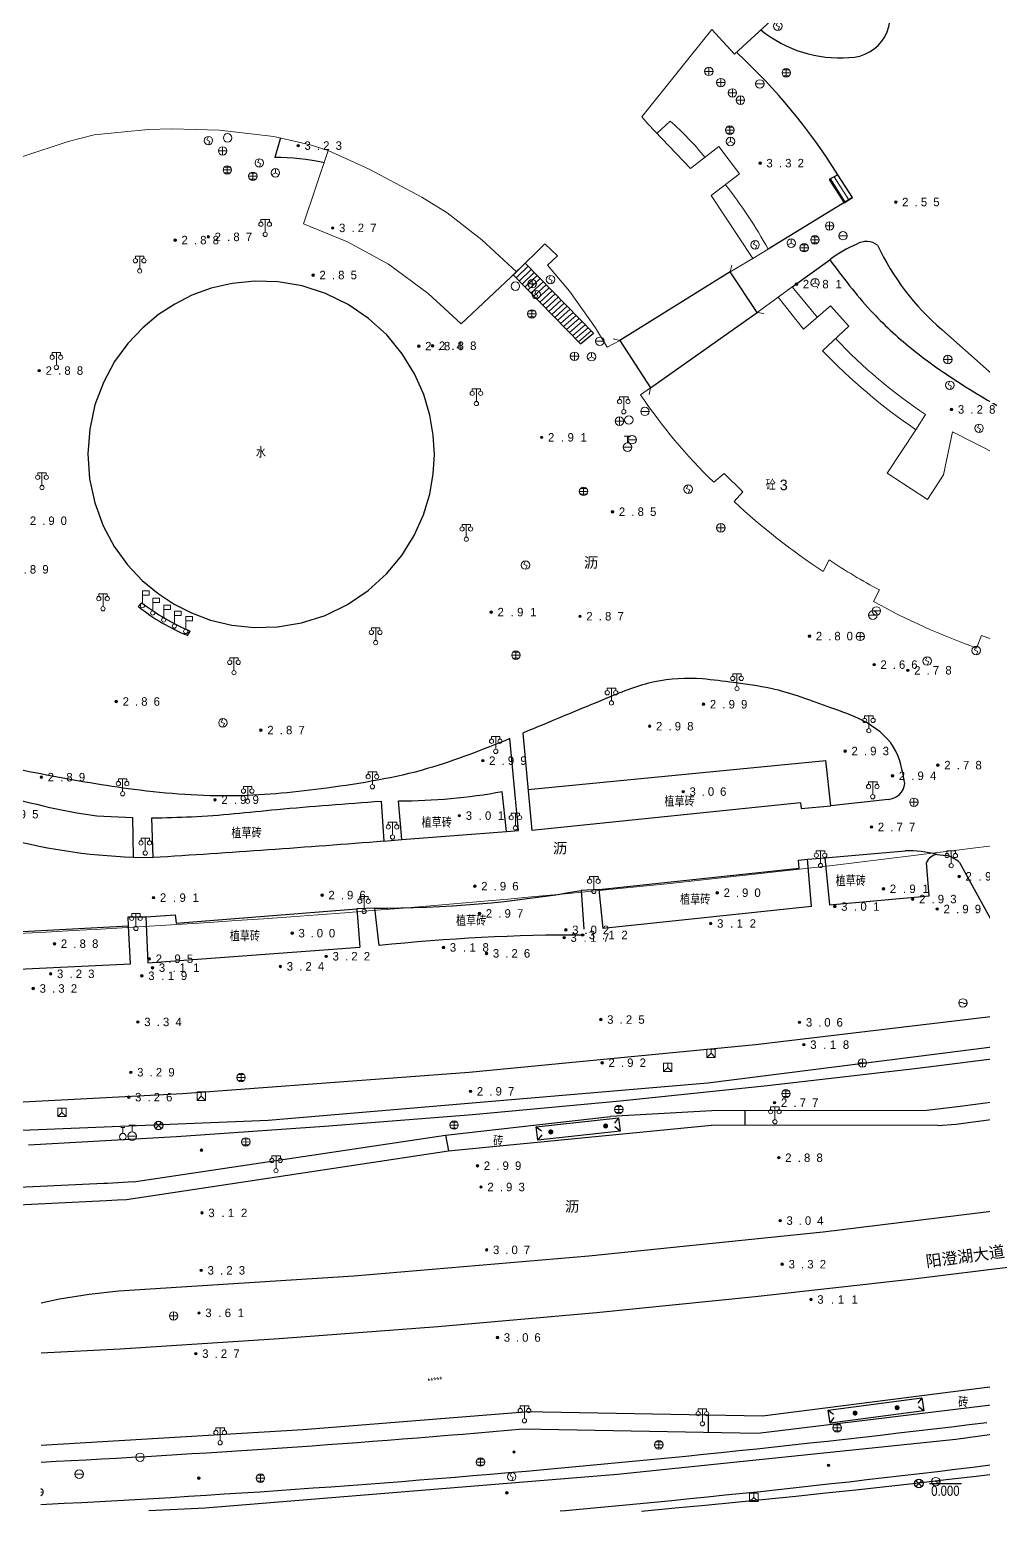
# Model space of a CAD drawing. Header units: metres. Extents: x 342272 to 345188, y 671156 to 672490.
# Drawn here: x 343394.6 to 343507.1, y 671155.9 to 671330.6 of the extents above; entities that cross this region are included whole.
import ezdxf
from ezdxf.enums import TextEntityAlignment as Align

# ---------------------------------------------------------------- set-up
doc = ezdxf.new("R2010")
doc.units = ezdxf.units.M
doc.header["$LTSCALE"] = 0.5
doc.header["$MEASUREMENT"] = 0
doc.layers.add('00-地形', color=251, linetype='Continuous')
doc.layers.add('00-现状标高', color=2, linetype='Continuous', lineweight=0, plot=False)
doc.layers.add('地块线', color=7, linetype='Continuous', lineweight=0, plot=False)
for name, color, linetype, lineweight in [('公共设施纪念物', 8, 'Continuous', 0), ('控制点', 7, 'Continuous', 0), ('普通房屋', 8, 'Continuous', 0), ('通讯及其他管线设施', 252, 'Continuous', 0)]:
    doc.layers.add(name, color=color, linetype=linetype, lineweight=lineweight)
doc.styles.add('MtXpl_', font='simhei.ttf')
doc.styles.add('Style-MCS_Chinese1', font='MCS_Chinese1.shx', dxfattribs={"bigfont": 'MCS_Chinese1big.shx'})
doc.styles.add('中等线体3.5', font='simhei.ttf', dxfattribs={"height": 2.75})
doc.styles.add('正等线体2.0', font='MCS_Chinese1.shx', dxfattribs={"height": 2, "bigfont": 'MCS_Chinese1big.shx'})
doc.styles.add('正等线体2.4', font='MCS_Chinese1.shx', dxfattribs={"height": 2.4, "bigfont": 'MCS_Chinese1big.shx'})
doc.styles.add('细等线体2.5', font='MCS_Chinese1.shx', dxfattribs={"height": 2.5, "bigfont": 'MCS_Chinese1big.shx'})
doc.styles.add('细等线体3.0', font='MCS_Chinese1.shx', dxfattribs={"height": 3, "bigfont": 'MCS_Chinese1big.shx'})

# ---------------------------------------------------------------- blocks, each defined once
blk = doc.blocks.new('174201')
at = {"layer": '通讯及其他管线设施', "linetype": 'Continuous', "lineweight": 0}
for p, q in [((-1, 0), (1, 0)), ((-0.7, 0.7), (0.7, 0.7)), ((0, -1), (0, 1)), ((-0.7, -0.7), (0.7, -0.7))]:
    blk.add_line(p, q, dxfattribs=at)
blk.add_circle((0, 0), 1, dxfattribs=at)
blk = doc.blocks.new('155210_1')
at = {"layer": '公共设施纪念物', "lineweight": 0}
for p, q in [((-1, 2.9), (-1, 3.5)), ((-1, 3.5), (1, 3.5)), ((0, 0.5), (0, 3.5)), ((1, 3.5), (1, 2.9))]:
    blk.add_line(p, q, dxfattribs=at)
for centre in [(-1, 2.4), (0, 0), (1, 2.4)]:
    blk.add_circle(centre, 0.5, dxfattribs=at)
blk = doc.blocks.new('174100')
at = {"layer": '通讯及其他管线设施', "lineweight": 0}
blk.add_line((-1, 0), (1, 0), dxfattribs=at)
blk.add_circle((0, 0), 1, dxfattribs=at)
blk = doc.blocks.new('174400')
at = {"layer": '通讯及其他管线设施', "lineweight": 0}
blk.add_circle((0, 0), 1, dxfattribs=at)
for centre, start, end in [((-0.43, -0.55), 52.0967, 144.3058), ((0.43, 0.55), 232.0967, 324.3058)]:
    blk.add_arc(centre, 0.694, start, end, dxfattribs=at)
blk = doc.blocks.new('174700')
at = {"layer": '通讯及其他管线设施', "linetype": 'Continuous', "lineweight": 0}
for p, q in [((0, 1), (-0.38, 0.18)), ((-0.38, 0.18), (0.38, -0.18)), ((0, -1), (0.38, -0.18))]:
    blk.add_line(p, q, dxfattribs=at)
blk.add_circle((0, 0), 1, dxfattribs=at)
blk = doc.blocks.new('174601')
at = {"layer": '通讯及其他管线设施', "lineweight": 0}
for q in [(-0.87, -0.5), (0, 1), (0.87, -0.5)]:
    blk.add_line((0, 0), q, dxfattribs=at)
blk.add_circle((0, 0), 1, dxfattribs=at)
blk = doc.blocks.new('175200')
at = {"layer": '通讯及其他管线设施', "lineweight": 0}
for p, q in [((-1, 0), (1, 0)), ((-0.8, 2.6), (0.8, 2.6)), ((0, 1), (0, 2.6))]:
    blk.add_line(p, q, dxfattribs=at)
blk.add_circle((0, 0), 1, dxfattribs=at)
blk = doc.blocks.new('175300')
at = {"layer": '通讯及其他管线设施', "lineweight": 0}
for p, q in [((-0.5, 2.2), (0.5, 2.2)), ((0, 0.8), (0, 2.2))]:
    blk.add_line(p, q, dxfattribs=at)
blk.add_circle((0, 0), 0.8, dxfattribs=at)
blk = doc.blocks.new('174200')
at = {"layer": '通讯及其他管线设施', "lineweight": 0}
for p, q in [((-1, 0), (1, 0)), ((0, 1), (0, -1))]:
    blk.add_line(p, q, dxfattribs=at)
blk.add_circle((0, 0), 1, dxfattribs=at)
blk = doc.blocks.new('174900')
at = {"layer": '通讯及其他管线设施', "lineweight": 0}
blk.add_circle((0, 0), 1, dxfattribs=at)
blk = doc.blocks.new('174602')
at = {"layer": '通讯及其他管线设施', "lineweight": 0}
for p, q in [((-1, 1), (-1, -1)), ((1, 1), (-1, 1)), ((-1, -1), (0, 0)), ((0, 0), (0, 1)), ((0, 0), (1, -1)), ((1, -1), (1, 1)), ((-1, -1), (1, -1))]:
    blk.add_line(p, q, dxfattribs=at)
blk = doc.blocks.new('156400')
at = {"layer": '公共设施纪念物', "lineweight": 0}
for p, q in [((0, 0.5), (0, 3.5)), ((0, 3.5), (1.6, 3.5)), ((1.6, 3.5), (1.6, 2.5)), ((1.6, 2.5), (0, 2.5))]:
    blk.add_line(p, q, dxfattribs=at)
blk.add_circle((0, 0), 0.5, dxfattribs=at)
blk = doc.blocks.new('213400_1')
at = {"layer": '00-现状标高', "linetype": 'Continuous', "lineweight": 0}
h = blk.add_hatch(color=256, dxfattribs=at)
edge = h.paths.add_edge_path()
edge.add_arc((0, 0), 0.3, 0, 360)
blk.add_circle((0, 0), 0.3, dxfattribs=at)

msp = doc.modelspace()

# ---------------------------------------------------------------- hatches: boundary and pattern name
at = {"layer": '00-地形', "lineweight": -3}
h = msp.add_hatch(color=256, dxfattribs=at)
edge = h.paths.add_edge_path()
edge.add_arc((343462.55, 671201.37), 0.3, 0, 360)
h = msp.add_hatch(color=256, dxfattribs=at)
edge = h.paths.add_edge_path()
edge.add_arc((343456.08, 671200.67), 0.3, 0, 360)
h = msp.add_hatch(color=256, dxfattribs=at)
edge = h.paths.add_edge_path()
edge.add_arc((343496.92, 671168.16), 0.3, 0, 360)
h = msp.add_hatch(color=256, dxfattribs=at)
edge = h.paths.add_edge_path()
edge.add_arc((343491.96, 671167.52), 0.3, 0, 360)
at = {"layer": '00-现状标高', "lineweight": 0}
h = msp.add_hatch(color=256, dxfattribs=at)
edge = h.paths.add_edge_path()
edge.add_arc((343414.88, 671198.51), 0.15, 0, 360)
h = msp.add_hatch(color=256, dxfattribs=at)
edge = h.paths.add_edge_path()
edge.add_arc((343451.74, 671162.94), 0.15, 0, 360)
h = msp.add_hatch(color=256, dxfattribs=at)
edge = h.paths.add_edge_path()
edge.add_arc((343488.84, 671161.37), 0.15, 0, 360)
h = msp.add_hatch(color=256, dxfattribs=at)
edge = h.paths.add_edge_path()
edge.add_arc((343414.58, 671159.86), 0.15, 0, 360)
h = msp.add_hatch(color=256, dxfattribs=at)
edge = h.paths.add_edge_path()
edge.add_arc((343450.9, 671158.13), 0.15, 0, 360)

# ---------------------------------------------------------------- linework, layer by layer
at = {"layer": '00-地形', "lineweight": -3}
for p, q in [((343424.22, 671317.86), (343423.52, 671315.54)), ((343489.93, 671313.5), (343488.91, 671312.95)), ((343491.67, 671310.8), (343489.93, 671313.5)), ((343488.91, 671312.95), (343490.68, 671310.2)), ((343491.67, 671310.8), (343481.7, 671304.74)), ((343490.68, 671310.2), (343491.67, 671310.8)), ((343453.06, 671303.07), (343451.64, 671301.69)), ((343461.11, 671294.83), (343453.06, 671303.07)), ((343484.54, 671300.27), (343488.98, 671303.46)), ((343421.17, 671300.97), (343418.52, 671300.7)), ((343423.94, 671300.88), (343421.17, 671300.97)), ((343426.75, 671300.4), (343423.94, 671300.88)), ((343451.64, 671301.69), (343459.59, 671293.55)), ((343477.25, 671302.05), (343464.22, 671293.97)), ((343480.42, 671297.28), (343477.25, 671302.05)), ((343413.77, 671299.29), (343411.74, 671298.26)), ((343416.04, 671300.12), (343413.77, 671299.29)), ((343418.52, 671300.7), (343416.04, 671300.12)), ((343429.53, 671299.51), (343426.75, 671300.4)), ((343432.17, 671298.22), (343429.53, 671299.51)), ((343411.74, 671298.26), (343409.83, 671297.02)), ((343434.6, 671296.57), (343432.17, 671298.22)), ((343409.83, 671297.02), (343407.97, 671295.47)), ((343436.75, 671294.61), (343434.6, 671296.57)), ((343467.83, 671288.4), (343480.42, 671297.28)), ((343407.97, 671295.47), (343406.22, 671293.62)), ((343438.56, 671292.4), (343436.75, 671294.61)), ((343459.59, 671293.55), (343461.11, 671294.83)), ((343464.22, 671293.97), (343467.83, 671288.4)), ((343518.34, 671280.89), (343502.2, 671295.27)), ((343406.22, 671293.62), (343404.65, 671291.47)), ((343440.01, 671290.04), (343438.56, 671292.4)), ((343404.65, 671291.47), (343403.33, 671289.03)), ((343403.33, 671289.03), (343402.33, 671286.36)), ((343441.1, 671287.61), (343440.01, 671290.04)), ((343441.82, 671285.17), (343441.1, 671287.61)), ((343402.33, 671286.36), (343401.71, 671283.52)), ((343442.23, 671282.79), (343441.82, 671285.17)), ((343401.71, 671283.52), (343401.49, 671280.59)), ((343442.35, 671280.51), (343442.23, 671282.79)), ((343401.49, 671280.59), (343401.7, 671277.65)), ((343442.22, 671278.24), (343442.35, 671280.51)), ((343441.81, 671275.86), (343442.22, 671278.24)), ((343401.7, 671277.65), (343402.31, 671274.81)), ((343402.31, 671274.81), (343403.3, 671272.13)), ((343441.07, 671273.42), (343441.81, 671275.86)), ((343439.98, 671270.99), (343441.07, 671273.42)), ((343403.3, 671272.13), (343404.61, 671269.69)), ((343404.61, 671269.69), (343406.17, 671267.53)), ((343438.52, 671268.63), (343439.98, 671270.99)), ((343436.7, 671266.44), (343438.52, 671268.63)), ((343406.17, 671267.53), (343407.91, 671265.67)), ((343434.54, 671264.48), (343436.7, 671266.44)), ((343407.91, 671265.67), (343409.77, 671264.12)), ((343432.11, 671262.84), (343434.54, 671264.48)), ((343407.44, 671262.61), (343407.83, 671263.04)), ((343409.77, 671264.12), (343411.67, 671262.87)), ((343411.67, 671262.87), (343413.71, 671261.84)), ((343429.46, 671261.56), (343432.11, 671262.84)), ((343413.71, 671261.84), (343415.97, 671261)), ((343415.97, 671261), (343418.45, 671260.41)), ((343426.68, 671260.68), (343429.46, 671261.56)), ((343413.26, 671259.17), (343413.54, 671259.71)), ((343418.45, 671260.41), (343421.1, 671260.13)), ((343421.1, 671260.13), (343423.87, 671260.21)), ((343423.87, 671260.21), (343426.68, 671260.68)), ((343452.27, 671236.21), (343451.25, 671247.03)), ((343452.77, 671247.68), (343453.86, 671236.2)), ((343453.38, 671241.03), (343488.52, 671244.45)), ((343489.11, 671239.09), (343488.52, 671244.45)), ((343450.86, 671236.07), (343450.36, 671240.8)), ((343495.85, 671239.85), (343489.11, 671239.09)), ((343436.06, 671239.66), (343436.4, 671234.93)), ((343438.5, 671235.12), (343438.14, 671239.7)), ((343485.54, 671239.46), (343453.86, 671236.2)), ((343485.54, 671239.46), (343485.61, 671238.81)), ((343485.61, 671238.81), (343489.11, 671239.09)), ((343402.56, 671237.92), (343406.76, 671237.72)), ((343406.76, 671237.72), (343406.83, 671233.05)), ((343409.18, 671233), (343409.02, 671237.69)), ((343436.4, 671234.93), (343438.5, 671235.12)), ((343438.5, 671235.12), (343450.86, 671236.07)), ((343450.86, 671236.07), (343452.27, 671236.21)), ((343406.83, 671233.05), (343409.18, 671233)), ((343485.29, 671232.7), (343486.36, 671232.83)), ((343486.36, 671232.83), (343488.38, 671232.96)), ((343486.84, 671227.24), (343486.36, 671232.83)), ((343488.38, 671232.96), (343497.86, 671233.82)), ((343488.38, 671232.96), (343488.94, 671227.42)), ((343501.65, 671233.38), (343502.7, 671233.25)), ((343461.78, 671229.23), (343485.39, 671231.77)), ((343485.39, 671231.77), (343485.29, 671232.7)), ((343500.72, 671228.48), (343500.38, 671232.41)), ((343504.28, 671232.44), (343511.66, 671219)), ((343461.78, 671229.23), (343459.67, 671229.13)), ((343459.67, 671229.13), (343459.98, 671224.58)), ((343462.26, 671224.63), (343461.78, 671229.23)), ((343488.94, 671227.42), (343500.72, 671228.48)), ((343406.25, 671226.01), (343408.33, 671226.02)), ((343406.27, 671224.92), (343406.25, 671226.01)), ((343408.33, 671226.02), (343411.8, 671226.25)), ((343408.33, 671226.02), (343408.57, 671220.61)), ((343411.8, 671226.25), (343411.9, 671225.29)), ((343411.9, 671225.29), (343433.2, 671226.95)), ((343435.32, 671227.04), (343433.2, 671226.95)), ((343433.2, 671226.95), (343433.57, 671222.43)), ((343435.84, 671222.63), (343435.32, 671227.04)), ((343486.84, 671227.24), (343462.26, 671224.63)), ((343406.27, 671224.92), (343381.5, 671223.58)), ((343406.5, 671220.49), (343406.27, 671224.92)), ((343408.57, 671220.61), (343433.57, 671222.43)), ((343381.8, 671219.29), (343406.5, 671220.49)), ((343513.85, 671214.92), (343480.21, 671210.93)), ((343480.21, 671210.93), (343446.47, 671207.67)), ((343514.89, 671211.54), (343474.61, 671206.4)), ((343516.36, 671210.29), (343499.01, 671208.09)), ((343446.47, 671207.67), (343412.67, 671205.16)), ((343499.01, 671208.09), (343481.65, 671206.09)), ((343412.67, 671205.16), (343378.84, 671203.4)), ((343474.61, 671206.4), (343422.77, 671202.03)), ((343481.65, 671206.09), (343464.25, 671204.29)), ((343516.79, 671205.31), (343504.34, 671203.65)), ((343464.25, 671204.29), (343446.84, 671202.69)), ((343475.06, 671203.17), (343463.14, 671202.47)), ((343500.41, 671203.19), (343475.06, 671203.17)), ((343479.02, 671201.47), (343479.02, 671203.18)), ((343504.34, 671203.65), (343500.41, 671203.19)), ((343505.34, 671201.77), (343517.27, 671203.36)), ((343422.77, 671202.03), (343322.57, 671197.9)), ((343410.19, 671201.77), (343409.48, 671201.06)), ((343409.48, 671201.77), (343410.19, 671201.06)), ((343429.41, 671201.3), (343411.96, 671200.1)), ((343446.84, 671202.69), (343429.41, 671201.3)), ((343443.66, 671200.3), (343463.14, 671202.47)), ((343444.01, 671198.42), (343475.05, 671201.48)), ((343454.36, 671201.28), (343464.07, 671202.33)), ((343464.07, 671202.33), (343463.58, 671201.7)), ((343464.07, 671202.33), (343464.28, 671200.75)), ((343501.72, 671201.43), (343475.05, 671201.48)), ((343501.72, 671201.43), (343503.87, 671201.6)), ((343503.87, 671201.6), (343505.34, 671201.77)), ((343411.96, 671200.1), (343394.51, 671199.11)), ((343406.87, 671194.77), (343443.66, 671200.3)), ((343443.66, 671200.3), (343444.01, 671198.42)), ((343454.36, 671201.28), (343454.98, 671200.79)), ((343454.56, 671199.7), (343454.36, 671201.28)), ((343464.28, 671200.75), (343454.56, 671199.7)), ((343454.56, 671199.7), (343455.06, 671200.33)), ((343464.28, 671200.75), (343463.65, 671201.25)), ((343406.05, 671192.71), (343444.01, 671198.42)), ((343403.36, 671194.58), (343378.05, 671193.41)), ((343403.8, 671194.6), (343403.36, 671194.58)), ((343406.87, 671194.77), (343403.8, 671194.6)), ((343378.16, 671191.37), (343403.64, 671192.57)), ((343403.64, 671192.57), (343404.99, 671192.66)), ((343404.99, 671192.66), (343406.05, 671192.71)), ((343488.2, 671188.9), (343515.78, 671192.26)), ((343460.56, 671186.05), (343488.2, 671188.9)), ((343432.87, 671183.72), (343460.56, 671186.05)), ((343517.49, 671185.64), (343498.85, 671183.32)), ((343405.14, 671181.92), (343432.87, 671183.72)), ((343498.85, 671183.32), (343480.18, 671181.22)), ((343396, 671180.52), (343398.16, 671180.99)), ((343398.16, 671180.99), (343401.64, 671181.56)), ((343401.64, 671181.56), (343405.14, 671181.92)), ((343480.18, 671181.22), (343461.49, 671179.34)), ((343461.49, 671179.34), (343442.77, 671177.69)), ((343442.77, 671177.69), (343424.04, 671176.26)), ((343424.04, 671176.26), (343405.29, 671175.06)), ((343405.29, 671175.06), (343395.99, 671174.58)), ((343513, 671171.24), (343481.04, 671167.16)), ((343503.84, 671164.45), (343550.68, 671171.08)), ((343480.5, 671165.14), (343511.77, 671168.94)), ((343488.79, 671167.88), (343499.84, 671169.33)), ((343499.84, 671169.33), (343499.36, 671168.69)), ((343500.08, 671167.8), (343499.44, 671168.28)), ((343499.84, 671169.33), (343500.08, 671167.8)), ((343426.9, 671165.61), (343452.97, 671167.68)), ((343481.04, 671167.16), (343452.97, 671167.68)), ((343474.66, 671165.25), (343474.67, 671167.27)), ((343488.79, 671167.88), (343489.43, 671167.4)), ((343489.04, 671166.35), (343488.79, 671167.88)), ((343500.08, 671167.8), (343489.04, 671166.35)), ((343489.04, 671166.35), (343489.51, 671166.99)), ((343505.41, 671166.18), (343507.5, 671166.43)), ((343395.97, 671163.75), (343426.9, 671165.61)), ((343452.79, 671165.66), (343480.5, 671165.14)), ((343490.81, 671164.46), (343492.89, 671164.7)), ((343492.89, 671164.7), (343494.98, 671164.94)), ((343494.98, 671164.94), (343497.07, 671165.18)), ((343497.07, 671165.18), (343499.15, 671165.43)), ((343499.15, 671165.43), (343501.24, 671165.67)), ((343501.24, 671165.67), (343503.33, 671165.92)), ((343503.33, 671165.92), (343505.41, 671166.18)), ((343463.96, 671160.31), (343503.84, 671164.45)), ((343474.09, 671162.67), (343476.18, 671162.89)), ((343476.18, 671162.89), (343478.27, 671163.1)), ((343478.27, 671163.1), (343480.36, 671163.32)), ((343480.36, 671163.32), (343482.45, 671163.54)), ((343482.45, 671163.54), (343484.54, 671163.77)), ((343484.54, 671163.77), (343486.63, 671164)), ((343486.63, 671164), (343488.72, 671164.23)), ((343488.72, 671164.23), (343490.81, 671164.46)), ((343457.36, 671161.07), (343459.46, 671161.26)), ((343459.46, 671161.26), (343461.55, 671161.45)), ((343461.55, 671161.45), (343463.64, 671161.65)), ((343463.64, 671161.65), (343465.73, 671161.85)), ((343465.73, 671161.85), (343467.82, 671162.05)), ((343467.82, 671162.05), (343469.91, 671162.25)), ((343469.91, 671162.25), (343472, 671162.46)), ((343472, 671162.46), (343474.09, 671162.67)), ((343507.95, 671161.37), (343505.86, 671161.12)), ((343415.33, 671156.34), (343463.96, 671160.31)), ((343436.43, 671159.32), (343438.52, 671159.48)), ((343438.52, 671159.48), (343440.61, 671159.64)), ((343440.61, 671159.64), (343442.71, 671159.81)), ((343442.71, 671159.81), (343444.8, 671159.98)), ((343444.8, 671159.98), (343446.9, 671160.15)), ((343446.9, 671160.15), (343448.99, 671160.33)), ((343448.99, 671160.33), (343451.08, 671160.51)), ((343451.08, 671160.51), (343453.18, 671160.69)), ((343453.18, 671160.69), (343455.27, 671160.88)), ((343455.27, 671160.88), (343457.36, 671161.07)), ((343491.26, 671159.4), (343489.17, 671159.17)), ((343493.35, 671159.64), (343491.26, 671159.4)), ((343495.43, 671159.88), (343493.35, 671159.64)), ((343497.52, 671160.12), (343495.43, 671159.88)), ((343499.61, 671160.36), (343497.52, 671160.12)), ((343499.84, 671159.58), (343499.13, 671158.87)), ((343499.13, 671159.58), (343499.84, 671158.87)), ((343502.69, 671159.64), (343499.14, 671159.23)), ((343501.69, 671160.61), (343499.61, 671160.36)), ((343503.78, 671160.86), (343501.69, 671160.61)), ((343506.23, 671160.06), (343502.69, 671159.64)), ((343505.86, 671161.12), (343503.78, 671160.86)), ((343509.77, 671160.49), (343506.23, 671160.06)), ((343411.28, 671157.59), (343413.37, 671157.72)), ((343413.37, 671157.72), (343415.47, 671157.85)), ((343415.47, 671157.85), (343417.57, 671157.99)), ((343417.57, 671157.99), (343419.66, 671158.12)), ((343419.66, 671158.12), (343421.76, 671158.26)), ((343421.76, 671158.26), (343423.85, 671158.4)), ((343423.85, 671158.4), (343425.95, 671158.55)), ((343425.95, 671158.55), (343428.04, 671158.7)), ((343428.04, 671158.7), (343430.14, 671158.85)), ((343430.14, 671158.85), (343432.24, 671159)), ((343432.24, 671159), (343434.33, 671159.16)), ((343434.33, 671159.16), (343436.43, 671159.32)), ((343476.64, 671157.83), (343474.55, 671157.61)), ((343478.73, 671158.04), (343476.64, 671157.83)), ((343480.82, 671158.26), (343478.73, 671158.04)), ((343482.91, 671158.48), (343480.82, 671158.26)), ((343484.96, 671157.7), (343481.41, 671157.34)), ((343485, 671158.71), (343482.91, 671158.48)), ((343488.5, 671158.07), (343484.96, 671157.7)), ((343487.08, 671158.94), (343485, 671158.71)), ((343489.17, 671159.17), (343487.08, 671158.94)), ((343492.05, 671158.45), (343488.5, 671158.07)), ((343495.6, 671158.83), (343492.05, 671158.45)), ((343499.14, 671159.23), (343495.6, 671158.83)), ((343500.74, 671159.22), (343504.52, 671159.22)), ((343395.96, 671156.76), (343396.6, 671156.78)), ((343396.6, 671156.78), (343398.69, 671156.89)), ((343398.69, 671156.89), (343400.79, 671157)), ((343400.79, 671157), (343402.89, 671157.11)), ((343402.89, 671157.11), (343404.98, 671157.23)), ((343404.98, 671157.23), (343407.08, 671157.35)), ((343407.08, 671157.35), (343409.18, 671157.47)), ((343408.67, 671156.05), (343415.33, 671156.34)), ((343409.18, 671157.47), (343411.28, 671157.59)), ((343457.82, 671156.01), (343457.18, 671155.96)), ((343459.91, 671156.2), (343457.82, 671156.01)), ((343462, 671156.4), (343459.91, 671156.2)), ((343464.1, 671156.59), (343462, 671156.4)), ((343466.19, 671156.79), (343464.1, 671156.59)), ((343468.28, 671156.99), (343466.19, 671156.79)), ((343467.19, 671155.98), (343466.76, 671155.94)), ((343470.75, 671156.31), (343467.19, 671155.98)), ((343470.37, 671157.2), (343468.28, 671156.99)), ((343472.46, 671157.4), (343470.37, 671157.2)), ((343474.3, 671156.65), (343470.75, 671156.31)), ((343474.55, 671157.61), (343472.46, 671157.4)), ((343477.85, 671156.99), (343474.3, 671156.65)), ((343481.41, 671157.34), (343477.85, 671156.99))]:
    msp.add_line(p, q, dxfattribs=at)
for centre in [(343409.83, 671201.42), (343499.49, 671159.23)]:
    msp.add_circle(centre, 0.5, dxfattribs=at)
for centre, radius, start, end in [((343491.25, 671332.18), 4.85, 269.8905, 30.5023), ((343490.12, 671341.92), 14.64, 230.9385, 274.4041), ((343430.71, 671276.64), 69.75, 31.9002, 47.2413), ((343423.47, 671287.88), 27.66, 77.6656, 89.8974), ((343497.5, 671292.57), 13.83, 112.7296, 128.0526), ((343493.3, 671303.38), 2.25, 54.0808, 120.2637), ((343521.26, 671317.68), 29.42, 205.0977, 229.6198), ((343422.39, 671281.31), 23.94, 231.3664, 247.5925), ((343424.22, 671284.52), 27.01, 232.6553, 246.7194), ((343413.92, 671315.85), 78.76, 242.9936, 261.7087), ((343409.15, 671300.4), 67.38, 240.3929, 268.0237), ((343495.71, 671242), 2.15, 273.8937, 353.0961), ((343438.27, 671306.86), 67.16, 269.896, 280.3748), ((343497.83, 671217.07), 16.75, 76.8248, 89.8981), ((343501.81, 671231.86), 1.53, 95.9542, 159.0851), ((343501.81, 671229.6), 3.76, 48.989, 76.4092), ((343435.58, 671367.13), 140.09, 269.8962, 279.9049), ((343459.63, 670995.54), 228.34, 89.8963, 95.9786), ((343320.92, 672671.45), 1511.56, 272.84612, 275.00514)]:
    msp.add_arc(centre, radius, start, end, dxfattribs=at)
for points in [[(343488.98, 671303.46), (343493.8, 671297.5), (343498.58, 671293.04), (343502.45, 671290.17), (343512.87, 671283.92), (343519.3, 671280.23)], [(343497.84, 671241.74), (343496.5, 671246.03), (343492.84, 671249.17), (343489.12, 671250.66), (343482.04, 671252.94), (343477.64, 671253.63), (343473.96, 671254.06), (343468.31, 671253.73), (343462.75, 671251.82), (343452.77, 671247.68)], [(343451.25, 671247.03), (343441.52, 671243.49), (343429.69, 671241.21), (343418.94, 671240.28), (343406.93, 671241.03), (343396.63, 671242.73), (343385.85, 671245.43), (343377.19, 671249.34)], [(343409.02, 671237.69), (343413.73, 671237.82), (343423.78, 671238.68), (343436.06, 671239.66)], [(343436.4, 671234.93), (343422.76, 671233.91), (343409.18, 671233)]]:
    msp.add_spline(points, degree=3, dxfattribs=at)
at = {"layer": '00-现状标高', "lineweight": 0}
for centre in [(343414.88, 671198.51), (343451.74, 671162.94), (343488.84, 671161.37), (343414.58, 671159.86), (343450.9, 671158.13)]:
    msp.add_circle(centre, 0.15, dxfattribs=at)
at = {"layer": '公共设施纪念物', "lineweight": 0}
for p, q in [((343482.01, 671203.31), (343482.01, 671203.61)), ((343482.01, 671203.61), (343483.01, 671203.61)), ((343482.51, 671202.11), (343482.51, 671203.61)), ((343483.01, 671203.61), (343483.01, 671203.31)), ((343423.19, 671197.55), (343423.19, 671197.85)), ((343423.19, 671197.85), (343424.19, 671197.85)), ((343423.68, 671196.35), (343423.69, 671197.85)), ((343424.19, 671197.85), (343424.19, 671197.55)), ((343452.48, 671168.07), (343452.48, 671168.37)), ((343452.48, 671168.37), (343453.48, 671168.37)), ((343452.98, 671166.87), (343452.98, 671168.37)), ((343453.48, 671168.37), (343453.48, 671168.07)), ((343473.46, 671167.71), (343473.46, 671168.01)), ((343473.46, 671168.01), (343474.46, 671168.01)), ((343473.96, 671166.51), (343473.96, 671168.01)), ((343474.46, 671168.01), (343474.46, 671167.71)), ((343416.59, 671165.48), (343416.6, 671165.78)), ((343416.6, 671165.78), (343417.6, 671165.78)), ((343417.09, 671164.28), (343417.1, 671165.78)), ((343417.6, 671165.78), (343417.59, 671165.48))]:
    msp.add_line(p, q, dxfattribs=at)
for centre in [(343482.01, 671203.06), (343483.01, 671203.06), (343482.51, 671201.86), (343423.19, 671197.3), (343423.68, 671196.1), (343424.19, 671197.3), (343452.48, 671167.82), (343452.98, 671166.62), (343453.48, 671167.82), (343473.46, 671167.46), (343473.96, 671166.26), (343474.46, 671167.46), (343416.59, 671165.23), (343417.59, 671165.23), (343417.09, 671164.03)]:
    msp.add_circle(centre, 0.25, dxfattribs=at)
at = {"layer": '地块线', "lineweight": 0}
msp.add_arc((343320.23, 672676.03), 1453.81, 272.12325, 288.30935, dxfattribs=at)
at = {"layer": '普通房屋', "lineweight": 0}
for p, q in [((343489.93, 671313.5), (343488.91, 671312.95)), ((343489.49, 671313.26), (343491.24, 671310.54)), ((343488.91, 671312.95), (343490.68, 671310.2)), ((343489.05, 671313.02), (343490.81, 671310.28)), ((343490.68, 671310.2), (343491.67, 671310.8)), ((343451.99, 671301.33), (343453.41, 671302.71)), ((343461.11, 671294.83), (343453.06, 671303.07)), ((343477.25, 671302.05), (343477.44, 671302.83)), ((343451.64, 671301.69), (343459.59, 671293.55)), ((343452.34, 671300.97), (343453.77, 671302.34)), ((343452.69, 671300.61), (343454.12, 671301.98)), ((343453.04, 671300.26), (343454.48, 671301.62)), ((343453.39, 671299.9), (343454.83, 671301.26)), ((343453.74, 671299.54), (343455.18, 671300.89)), ((343454.09, 671299.18), (343455.54, 671300.53)), ((343454.44, 671298.82), (343455.89, 671300.17)), ((343454.79, 671298.47), (343456.24, 671299.81)), ((343455.14, 671298.11), (343456.6, 671299.45)), ((343455.49, 671297.75), (343456.95, 671299.08)), ((343455.84, 671297.39), (343457.31, 671298.72)), ((343456.19, 671297.04), (343457.66, 671298.36)), ((343456.54, 671296.68), (343458.01, 671298)), ((343456.89, 671296.32), (343458.37, 671297.64)), ((343457.24, 671295.96), (343458.72, 671297.27)), ((343457.59, 671295.61), (343459.08, 671296.91)), ((343457.93, 671295.25), (343459.43, 671296.55)), ((343458.28, 671294.89), (343459.78, 671296.19)), ((343458.63, 671294.53), (343460.14, 671295.82)), ((343480.42, 671297.28), (343481.21, 671297.15)), ((343458.98, 671294.18), (343460.49, 671295.46)), ((343459.33, 671293.82), (343460.85, 671295.1)), ((343459.59, 671293.55), (343461.11, 671294.83)), ((343464.22, 671293.97), (343463.44, 671294.15)), ((343467.83, 671288.4), (343467.69, 671287.61))]:
    msp.add_line(p, q, dxfattribs=at)
at = {"layer": '普通房屋', "lineweight": 0, "flags": 128}
for points in [[(343477.25, 671302.05), (343479.89, 671303.64), (343474.99, 671311.05), (343478.32, 671313.62), (343475.91, 671316.84), (343472.56, 671314.25), (343467.53, 671319.49), (343466.83, 671320.33), (343475.07, 671330.63), (343477.75, 671327.72), (343495.57, 671344.1)], [(343388.66, 671313.97), (343399.16, 671317.42), (343402.24, 671318.19), (343408.59, 671318.82), (343411.39, 671318.92), (343416.98, 671318.77), (343423.44, 671318), (343427.72, 671317.01), (343429.82, 671316.34), (343434.67, 671314.17), (343440.87, 671310.85), (343443.85, 671309.03), (343447.96, 671305.83), (343452.02, 671302.05), (343455.39, 671305.35), (343456.88, 671303.96), (343455.69, 671302.85), (343458.27, 671299.79), (343461.35, 671295.44), (343462.73, 671293.16), (343464.22, 671293.97), (343477.25, 671302.05)], [(343468.62, 671318.39), (343470.16, 671319.83)], [(343429.82, 671316.34), (343426.93, 671307.72)], [(343426.93, 671307.72), (343432.12, 671305.59)], [(343432.12, 671305.59), (343436.95, 671302.94)], [(343481.7, 671304.74), (343479.89, 671303.64)], [(343436.95, 671302.94), (343441.64, 671299.51)], [(343445.53, 671295.92), (343452.02, 671302.05)], [(343441.64, 671299.51), (343445.53, 671295.92)], [(343482.89, 671299.08), (343484.54, 671300.27)], [(343484.54, 671300.27), (343487.53, 671296.68)], [(343499.13, 671283.45), (343500.27, 671285.24)]]:
    msp.add_lwpolyline(points, dxfattribs=at)
for points in [[(343470.16, 671319.83, -0.043561), (343474.25, 671315.56)], [(343476.69, 671312.32, -0.042004), (343481.7, 671304.74)], [(343508.89, 671280.45), (343503.47, 671283.21), (343502.4, 671278.13), (343500.5, 671275.21), (343495.74, 671278.31), (343499.13, 671283.45, -0.052167), (343488.11, 671292.76), (343491.21, 671295.64), (343489.06, 671298.06), (343485.87, 671295.3), (343482.89, 671299.08), (343480.42, 671297.28)], [(343480.42, 671297.28), (343467.83, 671288.4), (343466.66, 671287.57, 0.051953), (343475.29, 671277.26), (343476.52, 671278.28), (343478.73, 671276.11), (343477.71, 671274.97, 0.042214), (343488.19, 671266.74), (343488.89, 671268.12, 0.026946), (343494.84, 671264.56), (343494.14, 671263.18, 0.039317), (343506.3, 671257.71), (343506.87, 671259.17, 0.07757), (343531.39, 671254.7)], [(343489.67, 671294.18, 0.056538), (343500.27, 671285.24)]]:
    msp.add_lwpolyline(points, format="xyb", dxfattribs=at)
at = {"layer": '通讯及其他管线设施', "lineweight": 0}
for p, q in [((343444.17, 671201.48), (343445.17, 671201.48)), ((343444.33, 671201.83), (343445.03, 671201.83)), ((343444.67, 671200.98), (343444.68, 671201.98)), ((343419.77, 671199.84), (343420.47, 671199.83)), ((343420.12, 671198.99), (343420.12, 671199.99)), ((343444.32, 671201.13), (343445.02, 671201.13)), ((343419.62, 671199.49), (343420.62, 671199.48)), ((343419.77, 671199.14), (343420.47, 671199.13)), ((343489.35, 671165.79), (343490.35, 671165.79)), ((343489.5, 671166.14), (343490.2, 671166.14)), ((343489.5, 671165.44), (343490.2, 671165.44)), ((343489.85, 671165.29), (343489.85, 671166.29)), ((343468.33, 671163.8), (343469.33, 671163.79)), ((343468.48, 671164.15), (343469.18, 671164.14)), ((343468.48, 671163.45), (343469.18, 671163.44)), ((343468.83, 671163.29), (343468.83, 671164.29)), ((343407.15, 671162.32), (343408.15, 671162.31)), ((343447.29, 671161.75), (343448.29, 671161.75)), ((343447.44, 671162.1), (343448.14, 671162.1)), ((343447.44, 671161.4), (343448.14, 671161.4)), ((343447.79, 671161.25), (343447.79, 671162.25)), ((343399.96, 671160.33), (343400.96, 671160.33)), ((343421.34, 671159.85), (343422.34, 671159.85)), ((343421.49, 671160.2), (343422.19, 671160.2)), ((343421.49, 671159.5), (343422.19, 671159.5)), ((343421.84, 671159.35), (343421.84, 671160.35)), ((343395.96, 671158.56), (343396.07, 671158.56)), ((343395.96, 671158.21), (343396.22, 671158.21)), ((343395.96, 671157.86), (343396.07, 671157.86))]:
    msp.add_line(p, q, dxfattribs=at)
for centre in [(343444.67, 671201.48), (343420.12, 671199.49), (343489.85, 671165.79), (343468.83, 671163.79), (343407.65, 671162.32), (343447.79, 671161.75), (343400.46, 671160.33), (343421.84, 671159.85)]:
    msp.add_circle(centre, 0.5, dxfattribs=at)
msp.add_arc((343395.72, 671158.21), 0.5, 298.8139, 60.9789, dxfattribs=at)

# ---------------------------------------------------------------- block references
at = {"layer": '00-现状标高', "lineweight": 0, "xscale": 0.5, "yscale": 0.5, "zscale": 0.5}
for p in [(343426.28, 671316.93), (343480.76, 671314.86), (343496.76, 671310.28), (343415.69, 671306.17), (343430.36, 671307.23), (343411.78, 671305.79), (343428.05, 671301.67), (343485.05, 671300.6), (343440.52, 671293.29), (343442.14, 671293.34), (343395.76, 671290.41), (343503.34, 671285.83), (343455, 671282.54), (343463.36, 671273.77), (343449.05, 671261.94), (343459.52, 671261.45), (343486.59, 671259.11), (343494.21, 671255.75), (343498.18, 671255.08), (343404.84, 671251.4), (343474.09, 671251.08), (343467.74, 671248.49), (343421.9, 671248.03), (343490.79, 671245.56), (343448.06, 671244.43), (343501.73, 671243.9), (343396, 671242.48), (343496.37, 671242.64), (343416.48, 671239.82), (343471.69, 671240.78), (343445.3, 671237.95), (343493.9, 671236.62), (343447.13, 671229.63), (343495.31, 671229.32), (343504.24, 671230.79), (343409.24, 671228.28), (343429.11, 671228.58), (343475.71, 671228.86), (343498.76, 671228.11), (343447.67, 671226.42), (343489.57, 671227.23), (343501.65, 671226.94), (343425.58, 671224.1), (343457.85, 671224.48), (343459.81, 671223.88), (343474.94, 671225.23), (343397.56, 671222.85), (343443.43, 671222.41), (343457.65, 671223.57), (343408.74, 671221.07), (343429.6, 671221.37), (343448.5, 671221.71), (343397.1, 671219.3), (343407.86, 671219.07), (343409.12, 671220.02), (343424.19, 671220.18), (343395.05, 671217.57), (343407.39, 671213.63), (343461.98, 671213.91), (343485.42, 671213.58), (343485.93, 671210.95), (343462.13, 671208.82), (343406.55, 671207.7), (343406.31, 671204.76), (343446.61, 671205.45), (343482.47, 671204.12), (343447.43, 671196.68), (343482.98, 671197.63), (343447.85, 671194.17), (343414.95, 671191.12), (343483.12, 671190.21), (343448.52, 671186.76), (343414.86, 671184.36), (343483.37, 671185.07), (343486.76, 671180.91), (343414.59, 671179.33), (343449.79, 671176.43), (343414.22, 671174.53)]:
    msp.add_blockref('213400_1', p, dxfattribs=at)
at = {"layer": '公共设施纪念物', "lineweight": 0, "xscale": 0.5, "yscale": 0.5, "zscale": 0.5}
for name, p in [('155210_1', (343422.4, 671306.47)), ('155210_1', (343407.6, 671302.16)), ('155210_1', (343397.78, 671290.79)), ('155210_1', (343447.31, 671286.53)), ('155210_1', (343464.69, 671285.56)), ('155210_1', (343396.08, 671276.63)), ('155210_1', (343446.12, 671270.54)), ('156400', (343407.93, 671262.7)), ('155210_1', (343403.28, 671262.34)), ('156400', (343409.14, 671261.84)), ('156400', (343410.43, 671261.02)), ('156400', (343411.69, 671260.29)), ('156400', (343413.03, 671259.67)), ('155210_1', (343435.43, 671258.35)), ('155210_1', (343418.72, 671254.81)), ('155210_1', (343478.04, 671252.92)), ('155210_1', (343463.24, 671251.24)), ('155210_1', (343493.59, 671247.97)), ('155210_1', (343449.59, 671245.52)), ('155210_1', (343405.59, 671240.53)), ('155210_1', (343435.05, 671241.36)), ('155210_1', (343494.05, 671240.18)), ('155210_1', (343420.34, 671239.65)), ('155210_1', (343451.91, 671236.51)), ('155210_1', (343437.42, 671235.42)), ('155210_1', (343408.26, 671233.54)), ('155210_1', (343487.89, 671232.07)), ('155210_1', (343503.3, 671232.05)), ('155210_1', (343461.16, 671229.02)), ('155210_1', (343434.06, 671226.66)), ('155210_1', (343407.16, 671224.65))]:
    msp.add_blockref(name, p, dxfattribs=at)
at = {"layer": '通讯及其他管线设施', "lineweight": 0, "xscale": 0.5, "yscale": 0.5, "zscale": 0.5}
for name, p in [('174700', (343482.85, 671331.01)), ('174200', (343474.71, 671325.69)), ('174201', (343483.85, 671325.51)), ('174200', (343476.14, 671324.36)), ('174200', (343477.5, 671323.14)), ('174100', (343480.74, 671324.2)), ('174200', (343478.44, 671322.29)), ('174900', (343417.97, 671317.86)), ('174201', (343477.19, 671318.76)), ('174700', (343415.7, 671317.52)), ('174200', (343417.38, 671316.31)), ('174601', (343477.27, 671317.42)), ('174700', (343421.71, 671314.89)), ('174201', (343417.93, 671314.06)), ('174201', (343420.94, 671313.32)), ('174601', (343423.6, 671313.73)), ('174200', (343488.96, 671307.46)), ('174201', (343487.23, 671305.83)), ('174100', (343490.54, 671306.31)), ('174700', (343480.17, 671305.23)), ('174601', (343484.44, 671305.44)), ('174201', (343485.96, 671304.9)), ('174900', (343451.91, 671300.37)), ('174200', (343453.88, 671300.66)), ('174700', (343456.05, 671301.14)), ('174601', (343487.24, 671300.77)), ('174700', (343454.37, 671299.37)), ('174201', (343453.84, 671297.09)), ('174100', (343461.86, 671293.87)), ('174200', (343458.88, 671292.1)), ('174601', (343460.89, 671292.05)), ('174200', (343502.9, 671291.73)), ('174700', (343503.14, 671288.68)), ('174100', (343467.18, 671285.61)), ('174200', (343464.18, 671284.46)), ('174900', (343465.28, 671284.59)), ('174700', (343506.58, 671283.61)), ('175200', (343465.13, 671281.38)), ('174100', (343465.67, 671282.27)), ('174201', (343459.94, 671276.18)), ('174700', (343472.28, 671276.44)), ('174200', (343476.13, 671271.87)), ('174700', (343453.1, 671267.49)), ('174100', (343494.48, 671262.08)), ('174100', (343494.05, 671261.59)), ('174200', (343492.58, 671259.08)), ('174201', (343451.97, 671256.87)), ('174700', (343506.25, 671257.41)), ('174700', (343500.47, 671256.18)), ('174700', (343417.42, 671248.89)), ('174200', (343498.91, 671239.53)), ('174400', (343504.68, 671215.87)), ('174602', (343474.98, 671209.94)), ('174602', (343469.87, 671208.28)), ('174200', (343492.83, 671208.8)), ('174201', (343419.55, 671207.09)), ('174602', (343414.87, 671204.89)), ('174201', (343483.81, 671205.18)), ('174602', (343398.43, 671202.97)), ('174201', (343464.11, 671203.31)), ('175200', (343406.72, 671200.17)), ('175300', (343405.61, 671200.1)), ('174200', (343411.6, 671178.97)), ('174700', (343451.47, 671160.02)), ('174400', (343501.49, 671159.45)), ('174602', (343480.02, 671157.59))]:
    msp.add_blockref(name, p, dxfattribs=at)

# ---------------------------------------------------------------- texts
at = {"layer": '00-地形', "lineweight": -3}
for s, style, p in [('水', '细等线体2.5', (343421.3, 671280.14)), ('沥', 'MtXpl_', (343459.99, 671267.16)), ('沥', 'MtXpl_', (343456.33, 671233.49)), ('沥', 'MtXpl_', (343457.75, 671191.27))]:
    msp.add_text(s, height=1.25, dxfattribs=dict(at, style=style)).set_placement(p)
for s, style, p in [('植草砖', '细等线体3.0', (343471.26, 671239.64)), ('植草砖', '细等线体3.0', (343420.2, 671235.91)), ('植草砖', '细等线体3.0', (343442.63, 671237.14)), ('植草砖', '细等线体3.0', (343491.46, 671230.26)), ('植草砖', '细等线体3.0', (343473.11, 671228.08)), ('植草砖', '细等线体3.0', (343446.69, 671225.58)), ('植草砖', '细等线体3.0', (343420.01, 671223.76)), ('砖', '细等线体2.5', (343449.89, 671199.6)), ('砖', '细等线体2.5', (343504.72, 671168.81))]:
    msp.add_text(s, height=1.25, dxfattribs=dict(at, style=style)).set_placement(p, align=Align.MIDDLE_CENTER)
for s, height, rotation, style, p in [('阳澄湖大道', 1.375, 7.58, '中等线体3.5', (343500.39, 671184.71)), ('*****', 0.687, 7.4066, 'Style-MCS_Chinese1', (343441.58, 671170.93))]:
    msp.add_text(s, height=height, rotation=rotation, dxfattribs=dict(at, style=style)).set_placement(p)
at = {"layer": '00-地形', "lineweight": -3, "style": '正等线体2.4', "width": 0.833333}
msp.add_text('0.000', height=1.2, dxfattribs=at).set_placement((343500.94, 671157.77))
at = {"layer": '00-现状标高', "lineweight": 0, "char_height": 1, "attachment_point": 4, "line_spacing_factor": 0.722892, "style": '正等线体2.0'}
for s, insert in [('\\T1.979;3.23', (343427.03, 671316.93)), ('\\T1.979;3.32', (343481.51, 671314.86)), ('\\T1.979;2.55', (343497.51, 671310.28)), ('\\T1.979;2.88', (343412.53, 671305.79)), ('\\T1.979;2.87', (343416.44, 671306.17)), ('\\T1.979;3.27', (343431.11, 671307.23)), ('\\T1.979;2.85', (343428.8, 671301.67)), ('\\T2.069;2.81', (343485.8, 671300.6)), ('\\T1.979;2.84', (343441.27, 671293.29)), ('\\T1.979;2.88', (343442.89, 671293.34)), ('\\T1.979;2.88', (343396.51, 671290.41)), ('\\T1.979;3.28', (343504.09, 671285.83)), ('\\T2.069;2.91', (343455.75, 671282.54)), ('\\T1.952;2.90', (343394.65, 671272.71)), ('\\T1.979;2.85', (343464.11, 671273.77)), ('\\T1.979;2.89', (343392.44, 671266.98)), ('\\T2.069;2.91', (343449.8, 671261.94)), ('\\T1.979;2.87', (343460.27, 671261.45)), ('\\T1.952;2.80', (343487.34, 671259.11)), ('\\T1.952;2.66', (343494.96, 671255.75)), ('\\T1.979;2.78', (343498.93, 671255.08)), ('\\T1.966;2.86', (343405.59, 671251.4)), ('\\T1.979;2.99', (343474.84, 671251.08)), ('\\T1.979;2.87', (343422.65, 671248.03)), ('\\T1.979;2.98', (343468.49, 671248.49)), ('\\T1.979;2.93', (343491.54, 671245.56)), ('\\T1.979;2.99', (343448.81, 671244.43)), ('\\T1.979;2.78', (343502.48, 671243.9)), ('\\T1.979;2.89', (343396.75, 671242.48)), ('\\T1.979;2.94', (343497.12, 671242.64)), ('\\T1.979;2.99', (343417.23, 671239.82)), ('\\T1.940;3.06', (343472.44, 671240.78)), ('\\T1.979;2.95', (343391.24, 671238.12)), ('\\T2.037;3.01', (343446.05, 671237.95)), ('\\T1.979;2.77', (343494.65, 671236.62)), ('\\T2.069;2.91', (343504.99, 671230.79)), ('\\T1.966;2.96', (343447.88, 671229.63)), ('\\T1.952;2.90', (343476.46, 671228.86)), ('\\T2.069;2.91', (343496.06, 671229.32)), ('\\T2.069;2.91', (343409.99, 671228.28)), ('\\T1.966;2.96', (343429.86, 671228.58)), ('\\T2.037;3.01', (343490.32, 671227.23)), ('\\T1.979;2.93', (343499.51, 671228.11)), ('\\T1.979;2.97', (343448.42, 671226.42)), ('\\T2.069;3.12', (343475.69, 671225.23)), ('\\T1.979;2.99', (343502.4, 671226.94)), ('\\T1.927;3.00', (343426.33, 671224.09)), ('\\T2.069;3.17', (343458.4, 671223.57)), ('\\T1.952;3.02', (343458.6, 671224.48)), ('\\T2.069;3.12', (343460.56, 671223.88)), ('\\T1.979;2.88', (343398.31, 671222.85)), ('\\T2.069;3.18', (343444.18, 671222.41)), ('\\T1.979;2.95', (343409.49, 671221.07)), ('\\T2.176;3.11', (343409.87, 671220.02)), ('\\T1.979;3.24', (343424.94, 671220.18)), ('\\T1.979;3.22', (343430.35, 671221.37)), ('\\T1.966;3.26', (343449.25, 671221.71)), ('\\T1.979;3.23', (343397.85, 671219.3)), ('\\T2.069;3.19', (343408.61, 671219.07)), ('\\T1.979;3.32', (343395.8, 671217.57)), ('\\T1.979;3.34', (343408.14, 671213.63)), ('\\T1.979;3.25', (343462.73, 671213.91)), ('\\T1.940;3.06', (343486.17, 671213.58)), ('\\T2.069;3.18', (343486.68, 671210.95)), ('\\T1.979;2.92', (343462.88, 671208.82)), ('\\T1.979;3.29', (343407.3, 671207.7)), ('\\T1.966;3.26', (343407.06, 671204.76)), ('\\T1.979;2.97', (343447.36, 671205.45)), ('\\T1.979;2.77', (343483.22, 671204.12)), ('\\T1.979;2.88', (343483.73, 671197.62)), ('\\T1.979;2.99', (343448.18, 671196.68)), ('\\T1.979;2.93', (343448.6, 671194.17)), ('\\T2.069;3.12', (343415.7, 671191.12)), ('\\T1.952;3.04', (343483.87, 671190.21)), ('\\T1.952;3.07', (343449.27, 671186.76)), ('\\T1.979;3.32', (343484.12, 671185.07)), ('\\T1.979;3.23', (343415.61, 671184.35)), ('\\T2.176;3.11', (343487.51, 671180.91)), ('\\T2.053;3.61', (343415.34, 671179.33)), ('\\T1.940;3.06', (343450.54, 671176.43)), ('\\T1.979;3.27', (343414.97, 671174.53))]:
    msp.add_mtext(s, dxfattribs=dict(at, insert=insert))
at = {"layer": '控制点', "color": 7, "linetype": 'Continuous', "lineweight": 0, "char_height": 1.2, "attachment_point": 1, "line_spacing_factor": 0.722892, "style": '正等线体2.4'}
for insert in [(343411.29, 671202.86), (343500.94, 671160.67)]:
    msp.add_mtext('\\W0.833333x;\\T1.700; ', dxfattribs=dict(at, insert=insert))
at = {"layer": '普通房屋', "lineweight": 0, "insert": (343482.91, 671276.93), "char_height": 1.25, "attachment_point": 5, "line_spacing_factor": 0.722892, "style": '细等线体2.5'}
msp.add_mtext('\\T1.403;砼3', dxfattribs=at)

doc.saveas('drawing.dxf')
